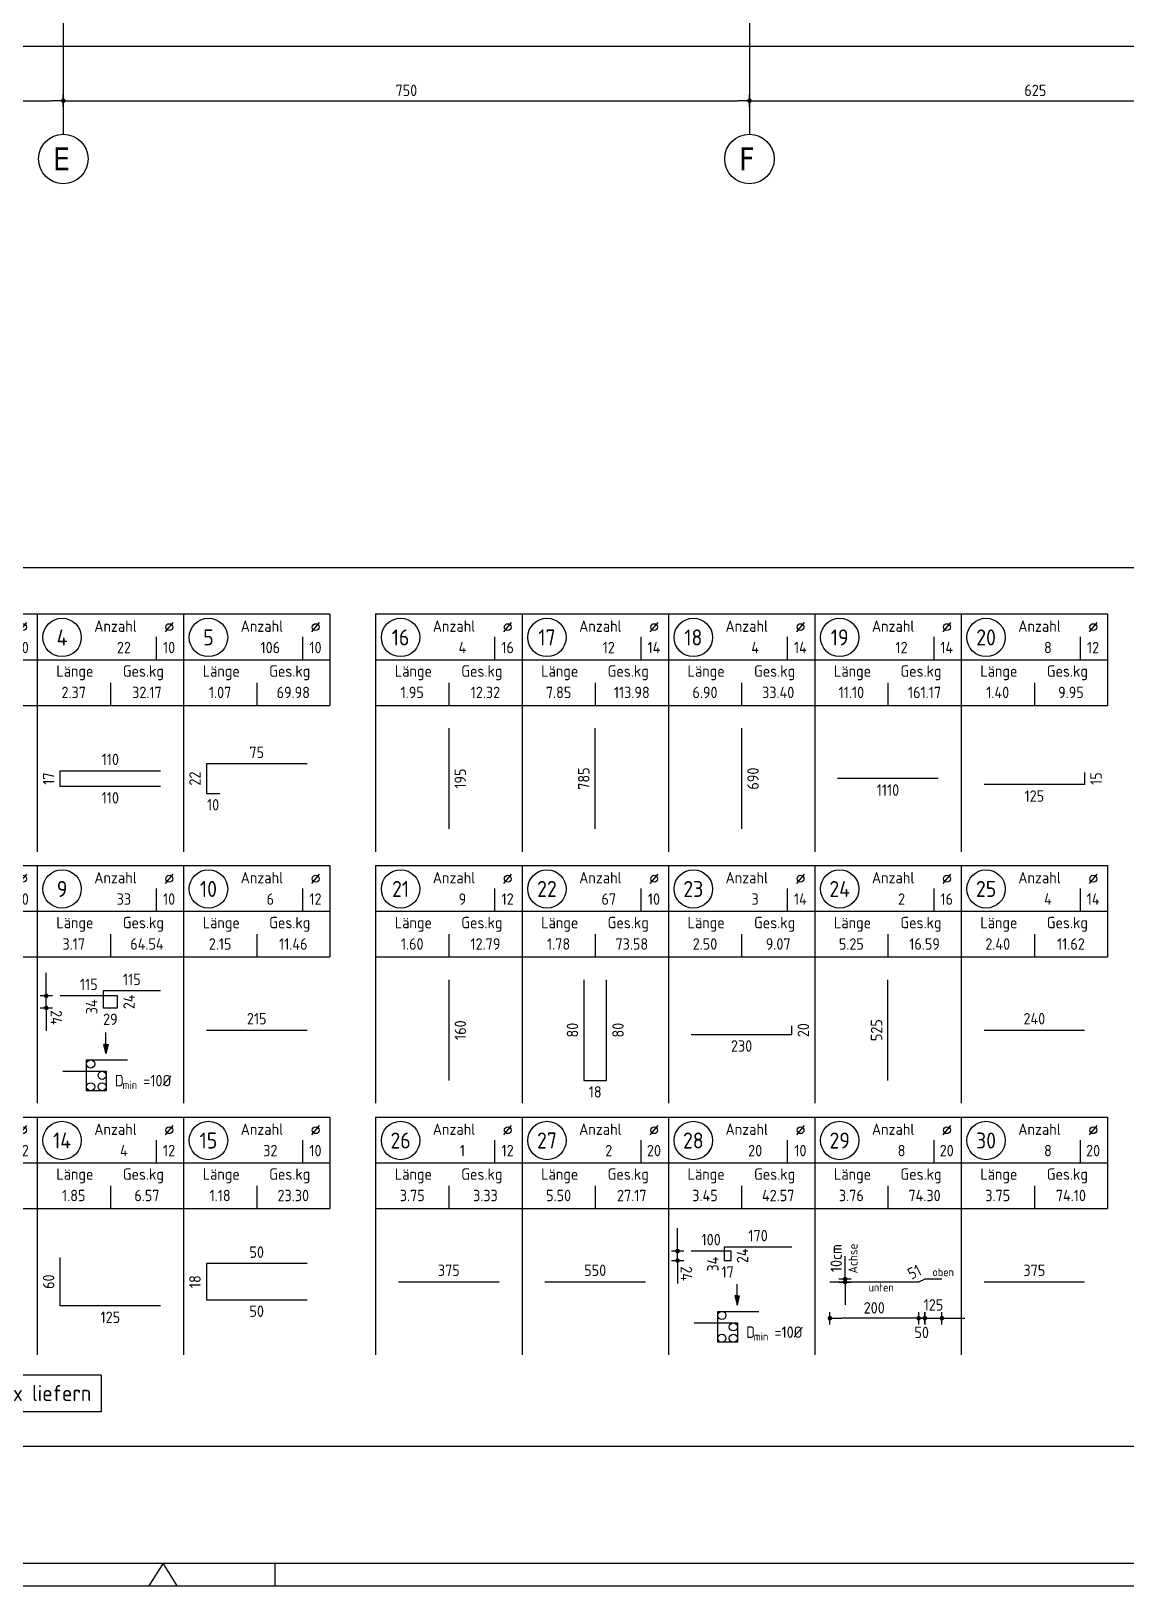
# Model space of a CAD drawing. Extents: x -5.2 to 88.6, y -7.1 to 49.1.
# Drawn here: x 34.27 to 46.24, y 0 to 17 of the extents above; entities that cross this region are included whole.
import ezdxf
from ezdxf.enums import TextEntityAlignment as Align

# ---------------------------------------------------------------- set-up
doc = ezdxf.new("R2010")
doc.units = 0
doc.header["$LTSCALE"] = 0.5
doc.linetypes.add('AUSGEZOGEN', pattern=[1000.01, 1000, 0.01])
doc.linetypes.add('DOT', pattern=[0.175, 0.05, -0.125])
for name, color, linetype in [('ACHSEN', 7, 'Continuous'), ('DETAIL', 7, 'Continuous'), ('MASSE', 7, 'Continuous'), ('RAHMEN', 7, 'Continuous'), ('RND', 7, 'Continuous'), ('RND_BILD', 7, 'Continuous'), ('SFP_Achsen', 7, 'Continuous'), ('TEXT', 7, 'Continuous')]:
    doc.layers.add(name, color=color, linetype=linetype)
doc.styles.add('helv', font='tahoma.ttf')
doc.styles.add('txt', font='isocp.shx')
doc.dimstyles.new('DOT_I', dxfattribs={"dimscale": 0.5, "dimtxt": 0.25, "dimasz": 0.25, "dimexe": 0.1, "dimexo": 0.3, "dimgap": 0.1, "dimtad": 1, "dimdec": 3, "dimzin": 3, "dimtxsty": 'txt', "dimblk": 'DOT', "dimblk1": 'DOT', "dimblk2": 'DOT', "dimsah": 1, "dimcen": 0.1, "dimse1": 1, "dimse2": 1, "dimazin": 0, "dimtfac": 1, "dimtdec": 4, "dimtix": 1, "dimtmove": 2, "dimatfit": 3, "dimfxl": 0, "dimtvp": 1, "dimtolj": 1, "dimtzin": 0, "dimarcsym": 0})

# ---------------------------------------------------------------- blocks, each defined once
blk = doc.blocks.new('DOT')
at = {"layer": 'MASSE', "color": 7, "linetype": 'Continuous'}
for p, q in [((0, 0), (-1, 0)), ((0, 0.54), (0, -0.54))]:
    blk.add_line(p, q, dxfattribs=at)
at = {"layer": 'MASSE', "color": 7, "linetype": 'Continuous', "const_width": 0.2}
blk.add_lwpolyline([(-0.1, 0, 1), (0.1, 0, 1)], format="xyb", close=True, dxfattribs=at)
blk = doc.blocks.new('*D39')
at = {"layer": 'Defpoints', "color": 0, "linetype": 'AUSGEZOGEN', "transparency": 16777216}
for p in [(27.123, 16.237), (34.623, 16.237), (34.623, 16.237)]:
    blk.add_point(p, dxfattribs=at)
at = {"layer": 'MASSE', "color": 0, "linetype": 'AUSGEZOGEN', "lineweight": -2, "transparency": 16777216}
blk.add_line((27.248, 16.237), (34.498, 16.237), dxfattribs=at)
at = {"layer": 'MASSE', "color": 0, "linetype": 'AUSGEZOGEN', "lineweight": -2, "transparency": 16777216, "xscale": 0.125, "yscale": 0.125, "zscale": 0.125, "rotation": 180}
blk.add_blockref('DOT', (27.123, 16.237), dxfattribs=at)
at = {"layer": 'MASSE', "color": 0, "linetype": 'AUSGEZOGEN', "lineweight": -2, "transparency": 16777216, "xscale": 0.125, "yscale": 0.125, "zscale": 0.125}
blk.add_blockref('DOT', (34.623, 16.237), dxfattribs=at)
at = {"layer": 'MASSE', "color": 0, "linetype": 'AUSGEZOGEN', "transparency": 16777216, "insert": (30.873, 16.35), "char_height": 0.125, "attachment_point": 5, "style": 'txt'}
blk.add_mtext('\\A1;750', dxfattribs=at)
blk = doc.blocks.new('*D40')
at = {"layer": 'Defpoints', "color": 0, "linetype": 'AUSGEZOGEN', "transparency": 16777216}
for p in [(34.623, 16.237), (42.123, 16.237), (42.123, 16.237)]:
    blk.add_point(p, dxfattribs=at)
at = {"layer": 'MASSE', "color": 0, "linetype": 'AUSGEZOGEN', "lineweight": -2, "transparency": 16777216}
blk.add_line((34.748, 16.237), (41.998, 16.237), dxfattribs=at)
at = {"layer": 'MASSE', "color": 0, "linetype": 'AUSGEZOGEN', "lineweight": -2, "transparency": 16777216, "xscale": 0.125, "yscale": 0.125, "zscale": 0.125, "rotation": 180}
blk.add_blockref('DOT', (34.623, 16.237), dxfattribs=at)
at = {"layer": 'MASSE', "color": 0, "linetype": 'AUSGEZOGEN', "lineweight": -2, "transparency": 16777216, "xscale": 0.125, "yscale": 0.125, "zscale": 0.125}
blk.add_blockref('DOT', (42.123, 16.237), dxfattribs=at)
at = {"layer": 'MASSE', "color": 0, "linetype": 'AUSGEZOGEN', "transparency": 16777216, "insert": (38.373, 16.35), "char_height": 0.125, "attachment_point": 5, "style": 'txt'}
blk.add_mtext('\\A1;750', dxfattribs=at)
blk = doc.blocks.new('*D41')
at = {"layer": 'Defpoints', "color": 0, "linetype": 'AUSGEZOGEN', "transparency": 16777216}
for p in [(42.123, 16.237), (48.373, 16.237), (48.373, 16.237)]:
    blk.add_point(p, dxfattribs=at)
at = {"layer": 'MASSE', "color": 0, "linetype": 'AUSGEZOGEN', "lineweight": -2, "transparency": 16777216}
blk.add_line((42.248, 16.237), (48.248, 16.237), dxfattribs=at)
at = {"layer": 'MASSE', "color": 0, "linetype": 'AUSGEZOGEN', "lineweight": -2, "transparency": 16777216, "xscale": 0.125, "yscale": 0.125, "zscale": 0.125, "rotation": 180}
blk.add_blockref('DOT', (42.123, 16.237), dxfattribs=at)
at = {"layer": 'MASSE', "color": 0, "linetype": 'AUSGEZOGEN', "lineweight": -2, "transparency": 16777216, "xscale": 0.125, "yscale": 0.125, "zscale": 0.125}
blk.add_blockref('DOT', (48.373, 16.237), dxfattribs=at)
at = {"layer": 'MASSE', "color": 0, "linetype": 'AUSGEZOGEN', "transparency": 16777216, "insert": (45.248, 16.35), "char_height": 0.125, "attachment_point": 5, "style": 'txt'}
blk.add_mtext('\\A1;625', dxfattribs=at)
blk = doc.blocks.new('DINA0')
at = {"color": 7, "linetype": 'Continuous'}
for p, q in [((59.45, 0.5), (59.14, 0)), ((59.76, 0), (59.45, 0.5))]:
    blk.add_line(p, q, dxfattribs=at)
at = {"layer": 'RAHMEN', "color": 5}
blk.add_line((2, 0.5), (118.4, 0.5), dxfattribs=at)
at = {"layer": 'RAHMEN', "color": 7}
blk.add_line((61.9, 0), (61.9, 0.5), dxfattribs=at)
at = {"layer": 'RAHMEN'}
blk.add_line((0, 0), (118.9, 0), dxfattribs=at)
blk = doc.blocks.new('*D54')
at = {"layer": 'Defpoints', "color": 0, "linetype": 'AUSGEZOGEN', "transparency": 16777216}
for p in [(34.437, 6.451), (34.437, 6.451), (34.587, 6.319)]:
    blk.add_point(p, dxfattribs=at)
at = {"layer": 'RND_BILD', "color": 0, "linetype": 'AUSGEZOGEN', "lineweight": -2, "transparency": 16777216}
for p, q in [((34.437, 6.576), (34.437, 6.701)), ((34.437, 6.319), (34.437, 6.451)), ((34.437, 6.194), (34.437, 6.069))]:
    blk.add_line(p, q, dxfattribs=at)
at = {"layer": 'RND_BILD', "color": 0, "linetype": 'AUSGEZOGEN', "lineweight": -2, "transparency": 16777216, "xscale": 0.125, "yscale": 0.125, "zscale": 0.125}
for p, rotation in [((34.437, 6.451), 270.0000055827326), ((34.437, 6.319), 90.0000055827326)]:
    blk.add_blockref('DOT', p, dxfattribs=dict(at, rotation=rotation))
at = {"layer": 'RND_BILD', "color": 0, "linetype": 'AUSGEZOGEN', "transparency": 16777216, "insert": (34.546, 6.214), "char_height": 0.125, "attachment_point": 5, "rotation": 270, "style": 'txt'}
blk.add_mtext('\\A1;24', dxfattribs=at)
blk = doc.blocks.new('*D56')
at = {"layer": 'Defpoints', "color": 0, "linetype": 'AUSGEZOGEN', "transparency": 16777216}
for p in [(41.337, 3.661), (41.337, 3.661), (41.487, 3.557)]:
    blk.add_point(p, dxfattribs=at)
at = {"layer": 'RND_BILD', "color": 0, "linetype": 'AUSGEZOGEN', "lineweight": -2, "transparency": 16777216}
for p, q in [((41.337, 3.786), (41.337, 3.911)), ((41.337, 3.557), (41.337, 3.661)), ((41.337, 3.432), (41.337, 3.307))]:
    blk.add_line(p, q, dxfattribs=at)
at = {"layer": 'RND_BILD', "color": 0, "linetype": 'AUSGEZOGEN', "lineweight": -2, "transparency": 16777216, "xscale": 0.125, "yscale": 0.125, "zscale": 0.125}
for p, rotation in [((41.337, 3.661), 270.0000055827327), ((41.337, 3.557), 90.00000558273265)]:
    blk.add_blockref('DOT', p, dxfattribs=dict(at, rotation=rotation))
at = {"layer": 'RND_BILD', "color": 0, "linetype": 'AUSGEZOGEN', "transparency": 16777216, "insert": (41.434, 3.414), "char_height": 0.125, "attachment_point": 5, "rotation": 270, "style": 'txt'}
blk.add_mtext('\\A1;24', dxfattribs=at)
blk = doc.blocks.new('Pfeillinie')
at = {"layer": 'TEXT', "linetype": 'Continuous'}
blk.add_hatch(color=7, dxfattribs=at).paths.add_polyline_path([(0, 0), (-0.8, 0.2), (-0.8, 0), (-0.8, -0.2)])
at = {"layer": 'TEXT', "color": 7, "linetype": 'Continuous'}
for p, q in [((-0.8, 0), (-0.8, 0.2)), ((-0.8, 0.2), (0, 0)), ((-0.8, 0), (-0.8, -0.2)), ((-0.8, -0.2), (0, 0))]:
    blk.add_line(p, q, dxfattribs=at)
blk = doc.blocks.new('RND_LIS2')
at = {"layer": 'RND', "color": 3, "linetype": 'Continuous'}
for p, q in [((0, 0), (0, -5.2)), ((0, 0), (3.2, 0)), ((3.2, 0), (3.2, -2)), ((2.6, -0.503), (2.6, -1)), ((0, -1), (3.2, -1)), ((1.6, -1.503), (1.6, -2)), ((0, -2), (3.2, -2))]:
    blk.add_line(p, q, dxfattribs=at)
at = {"layer": 'RND', "color": 7, "linetype": 'Continuous'}
blk.add_line((2.805, -0.39), (2.973, -0.186), dxfattribs=at)
at = {"layer": 'RND', "color": 1, "linetype": 'Continuous'}
blk.add_circle((0.545, -0.513), 0.42, dxfattribs=at)
at = {"layer": 'RND', "color": 7, "linetype": 'Continuous'}
blk.add_circle((2.889, -0.288), 0.075, dxfattribs=at)
at = {"layer": 'RND', "color": 7, "linetype": 'Continuous', "style": 'txt'}
for s, p in [('Anzahl', (1.249, -0.391)), ('Länge', (0.42, -1.373)), ('Ges.kg', (1.872, -1.373))]:
    blk.add_text(s, height=0.25, dxfattribs=at).set_placement(p)
at = {"layer": 'RND', "color": 1, "linetype": 'Continuous', "style": 'txt'}
blk.add_attdef('POS1', text='', height=0.35, dxfattribs=at).set_placement((0.545, -0.513), align=Align.MIDDLE)
at = {"layer": 'RND', "color": 7, "linetype": 'Continuous', "style": 'txt'}
for tag, p in [('STK1', (1.897, -0.859)), ('DS1', (2.885, -0.859)), ('LANG1', (0.8, -1.841)), ('GEW', (2.4, -1.841))]:
    blk.add_attdef(tag, text='', height=0.25, dxfattribs=at).set_placement(p, align=Align.CENTER)
blk = doc.blocks.new('*D82')
at = {"layer": 'Defpoints', "color": 0, "linetype": 'AUSGEZOGEN', "transparency": 16777216}
for p in [(43.169, 3.355), (43.169, 3.355), (43.169, 3.322)]:
    blk.add_point(p, dxfattribs=at)
at = {"layer": 'RND_BILD', "color": 0, "linetype": 'AUSGEZOGEN', "lineweight": -2, "transparency": 16777216}
for p, q in [((43.169, 3.48), (43.169, 3.605)), ((43.169, 3.322), (43.169, 3.355)), ((43.169, 3.197), (43.169, 3.072))]:
    blk.add_line(p, q, dxfattribs=at)
at = {"layer": 'RND_BILD', "color": 0, "linetype": 'AUSGEZOGEN', "lineweight": -2, "transparency": 16777216, "xscale": 0.125, "yscale": 0.125, "zscale": 0.125}
for p, rotation in [((43.169, 3.355), 270), ((43.169, 3.322), 90)]:
    blk.add_blockref('DOT', p, dxfattribs=dict(at, rotation=rotation))
at = {"layer": 'RND_BILD', "color": 0, "linetype": 'AUSGEZOGEN', "transparency": 16777216, "insert": (43.071, 3.583), "char_height": 0.125, "attachment_point": 5, "rotation": 90, "style": 'txt'}
blk.add_mtext('\\A1;10cm', dxfattribs=at)
blk = doc.blocks.new('*D79')
at = {"layer": 'Defpoints', "color": 0, "linetype": 'AUSGEZOGEN', "transparency": 16777216}
for p in [(43.003, 2.927), (43.003, 2.927), (43.972, 2.927)]:
    blk.add_point(p, dxfattribs=at)
at = {"layer": 'MASSE', "color": 0, "linetype": 'AUSGEZOGEN', "lineweight": -2, "transparency": 16777216}
blk.add_line((43.847, 2.927), (43.128, 2.927), dxfattribs=at)
at = {"layer": 'MASSE', "color": 0, "linetype": 'AUSGEZOGEN', "lineweight": -2, "transparency": 16777216, "xscale": 0.125, "yscale": 0.125, "zscale": 0.125, "rotation": 180}
blk.add_blockref('DOT', (43.003, 2.927), dxfattribs=at)
at = {"layer": 'MASSE', "color": 0, "linetype": 'AUSGEZOGEN', "lineweight": -2, "transparency": 16777216, "xscale": 0.125, "yscale": 0.125, "zscale": 0.125}
blk.add_blockref('DOT', (43.972, 2.927), dxfattribs=at)
at = {"layer": 'MASSE', "color": 0, "linetype": 'AUSGEZOGEN', "transparency": 16777216, "insert": (43.487, 3.04), "char_height": 0.125, "attachment_point": 5, "style": 'txt'}
blk.add_mtext('\\A1;200', dxfattribs=at)
blk = doc.blocks.new('*D80')
at = {"layer": 'Defpoints', "color": 0, "linetype": 'AUSGEZOGEN', "transparency": 16777216}
for p in [(43.972, 2.927), (44.041, 2.927), (44.041, 2.927)]:
    blk.add_point(p, dxfattribs=at)
at = {"layer": 'MASSE', "color": 0, "linetype": 'AUSGEZOGEN', "lineweight": -2, "transparency": 16777216}
for p, q in [((43.847, 2.927), (43.722, 2.927)), ((43.972, 2.927), (44.041, 2.927)), ((44.166, 2.927), (44.291, 2.927))]:
    blk.add_line(p, q, dxfattribs=at)
at = {"layer": 'MASSE', "color": 0, "linetype": 'AUSGEZOGEN', "lineweight": -2, "transparency": 16777216, "xscale": 0.125, "yscale": 0.125, "zscale": 0.125}
blk.add_blockref('DOT', (43.972, 2.927), dxfattribs=at)
at = {"layer": 'MASSE', "color": 0, "linetype": 'AUSGEZOGEN', "lineweight": -2, "transparency": 16777216, "xscale": 0.125, "yscale": 0.125, "zscale": 0.125, "rotation": 180}
blk.add_blockref('DOT', (44.041, 2.927), dxfattribs=at)
at = {"layer": 'MASSE', "color": 0, "linetype": 'AUSGEZOGEN', "transparency": 16777216, "insert": (44.006, 2.771), "char_height": 0.125, "attachment_point": 5, "style": 'txt'}
blk.add_mtext('\\A1;50', dxfattribs=at)
blk = doc.blocks.new('*D81')
at = {"layer": 'Defpoints', "color": 0, "linetype": 'AUSGEZOGEN', "transparency": 16777216}
for p in [(44.041, 2.927), (44.227, 2.927), (44.227, 2.927)]:
    blk.add_point(p, dxfattribs=at)
at = {"layer": 'MASSE', "color": 0, "linetype": 'AUSGEZOGEN', "lineweight": -2, "transparency": 16777216}
for p, q in [((43.916, 2.927), (43.791, 2.927)), ((44.041, 2.927), (44.227, 2.927)), ((44.352, 2.927), (44.477, 2.927))]:
    blk.add_line(p, q, dxfattribs=at)
at = {"layer": 'MASSE', "color": 0, "linetype": 'AUSGEZOGEN', "lineweight": -2, "transparency": 16777216, "xscale": 0.125, "yscale": 0.125, "zscale": 0.125}
blk.add_blockref('DOT', (44.041, 2.927), dxfattribs=at)
at = {"layer": 'MASSE', "color": 0, "linetype": 'AUSGEZOGEN', "lineweight": -2, "transparency": 16777216, "xscale": 0.125, "yscale": 0.125, "zscale": 0.125, "rotation": 180}
blk.add_blockref('DOT', (44.227, 2.927), dxfattribs=at)
at = {"layer": 'MASSE', "color": 0, "linetype": 'AUSGEZOGEN', "transparency": 16777216, "insert": (44.134, 3.072), "char_height": 0.125, "attachment_point": 5, "style": 'txt'}
blk.add_mtext('\\A1;125', dxfattribs=at)
blk = doc.blocks.new('RND_SUM')
at = {"layer": 'RND', "color": 5, "linetype": 'Continuous'}
for p, q in [((0, 0), (0, 0.8)), ((11, 0.8), (0, 0.8)), ((11, 0.8), (11, 0)), ((11, 0), (0, 0))]:
    blk.add_line(p, q, dxfattribs=at)
at = {"layer": 'RND', "color": 1, "linetype": 'Continuous', "style": 'txt'}
for s, p in [('Rundstahl', (0.292, 0.235)), ('kg', (6.483, 0.235))]:
    blk.add_text(s, height=0.35, dxfattribs=at).set_placement(p)
blk.add_text('x liefern', height=0.35, dxfattribs=at).set_placement((10.784, 0.235), align=Align.RIGHT)
for tag, p in [('RND-S', (6.203, 0.235)), ('RND-Z', (8.59, 0.235))]:
    blk.add_attdef(tag, text='', height=0.35, dxfattribs=at).set_placement(p, align=Align.RIGHT)

msp = doc.modelspace()

# ---------------------------------------------------------------- linework, layer by layer
at = {"layer": 'ACHSEN', "color": 140, "linetype": 'AUSGEZOGEN'}
for p, q in [((34.6228, 17.679), (34.6228, 15.8709)), ((42.1228, 17.679), (42.1228, 15.8709))]:
    msp.add_line(p, q, dxfattribs=at)
at = {"layer": 'DETAIL', "color": 102, "linetype": 'AUSGEZOGEN'}
for centre in [(34.9219, 5.7061), (35.0467, 5.5815), (34.9219, 5.4572), (35.0467, 5.4572), (41.8219, 2.9561), (41.8219, 2.7072), (41.9467, 2.8315), (41.9467, 2.7072)]:
    msp.add_circle(centre, 0.0442, dxfattribs=at)
at = {"layer": 'RND', "color": 7, "linetype": 'AUSGEZOGEN'}
msp.add_line((25.0271, 16.8333), (48.1608, 16.8333), dxfattribs=at)
at = {"layer": 'RND', "color": 1, "linetype": 'AUSGEZOGEN'}
msp.add_lwpolyline([(29.1326, 11.1336), (54.759, 11.1336), (54.759, 1.5223), (29.1326, 1.5223)], close=True, dxfattribs=at)
at = {"layer": 'RND', "color": 102, "linetype": 'AUSGEZOGEN'}
for points in [[(35.087, 5.8207), (35.087, 6.0488)], [(41.987, 3.0707), (41.987, 3.2988)]]:
    msp.add_lwpolyline(points, dxfattribs=at)
at = {"layer": 'RND_BILD', "color": 1, "linetype": 'AUSGEZOGEN'}
for points in [[(38.8371, 9.376), (38.8371, 8.276)], [(40.4371, 8.276), (40.4371, 9.376)], [(42.0371, 9.376), (42.0371, 8.276)], [(35.6871, 8.741), (34.5871, 8.741), (34.5871, 8.911), (35.6871, 8.911)], [(37.2871, 8.9874), (36.1871, 8.9874), (36.1871, 8.6647), (36.3337, 8.6647)], [(45.7871, 8.892), (45.7871, 8.76), (44.6871, 8.76)], [(44.1871, 8.826), (43.0871, 8.826)], [(35.6871, 6.5054), (35.0577, 6.5054), (35.0577, 6.3194), (35.2164, 6.3194), (35.2164, 6.4507), (34.5871, 6.4507)], [(38.8371, 6.626), (38.8371, 5.526)], [(40.3133, 6.626), (40.3133, 5.526), (40.5608, 5.526), (40.5608, 6.626)], [(43.6371, 5.526), (43.6371, 6.626)], [(41.4871, 6.0282), (42.5871, 6.0282), (42.5871, 6.1239)], [(36.1871, 6.076), (37.2871, 6.076)], [(44.6871, 6.076), (45.7871, 6.076)], [(35.6871, 3.062), (34.5871, 3.062), (34.5871, 3.59)], [(42.5871, 3.7044), (41.8479, 3.7044), (41.8479, 3.5566), (41.9218, 3.5566), (41.9218, 3.6609), (41.4871, 3.6609)], [(37.2871, 3.524), (36.1871, 3.524), (36.1871, 3.128), (37.2871, 3.128)], [(38.2871, 3.326), (39.3871, 3.326)], [(39.8871, 3.326), (40.9871, 3.326)], [(44.227, 3.355), (44.0408, 3.355), (43.9717, 3.3223), (43.0027, 3.3223)], [(44.6871, 3.326), (45.7871, 3.326)]]:
    msp.add_lwpolyline(points, dxfattribs=at)
at = {"layer": 'RND_BILD', "color": 7, "linetype": 'AUSGEZOGEN'}
for points in [[(34.6184, 5.6257), (35.0909, 5.6257), (35.0909, 5.413), (34.8777, 5.413), (34.8777, 5.7504), (35.3239, 5.7504)], [(41.5184, 2.8757), (41.9909, 2.8757), (41.9909, 2.663), (41.7777, 2.663), (41.7777, 3.0004), (42.2239, 3.0004)]]:
    msp.add_lwpolyline(points, dxfattribs=at)
at = {"layer": 'SFP_Achsen', "color": 7, "linetype": 'AUSGEZOGEN'}
for centre in [(34.6228, 15.6004), (42.1228, 15.6004)]:
    msp.add_circle(centre, 0.2705, dxfattribs=at)

# ---------------------------------------------------------------- block references
at = {"layer": 'RAHMEN', "color": 7, "linetype": 'AUSGEZOGEN', "xscale": 0.5, "yscale": 0.5, "zscale": 0.5}
msp.add_blockref('DINA0', (5.9889, 0), dxfattribs=at)
at = {"layer": 'RND', "color": 102, "linetype": 'AUSGEZOGEN', "xscale": 0.125, "yscale": 0.125, "zscale": 0.125, "rotation": 270}
for p in [(35.087, 5.8207), (41.987, 3.0707)]:
    msp.add_blockref('Pfeillinie', p, dxfattribs=at)
at = {"layer": 'RND_BILD', "color": 7, "linetype": 'AUSGEZOGEN', "xscale": 0.5, "yscale": 0.5, "zscale": 0.5}
for name, p, values in [('RND_LIS2', (32.7371, 10.626), {'POS1': '3', 'STK1': '4', 'DS1': '10', 'LANG1': '2.38', 'GEW': '5.87'}), ('RND_LIS2', (34.3371, 10.626), {'POS1': '4', 'STK1': '22', 'DS1': '10', 'LANG1': '2.37', 'GEW': '32.17'}), ('RND_LIS2', (35.9371, 10.626), {'POS1': '5', 'STK1': '106', 'DS1': '10', 'LANG1': '1.07', 'GEW': '69.98'}), ('RND_LIS2', (38.0371, 10.626), {'POS1': '16', 'STK1': '4', 'DS1': '16', 'LANG1': '1.95', 'GEW': '12.32'}), ('RND_LIS2', (39.6371, 10.626), {'POS1': '17', 'STK1': '12', 'DS1': '14', 'LANG1': '7.85', 'GEW': '113.98'}), ('RND_LIS2', (41.2371, 10.626), {'POS1': '18', 'STK1': '4', 'DS1': '14', 'LANG1': '6.90', 'GEW': '33.40'}), ('RND_LIS2', (42.8371, 10.626), {'POS1': '19', 'STK1': '12', 'DS1': '14', 'LANG1': '11.10', 'GEW': '161.17'}), ('RND_LIS2', (44.4371, 10.626), {'POS1': '20', 'STK1': '8', 'DS1': '12', 'LANG1': '1.40', 'GEW': '9.95'}), ('RND_LIS2', (32.7371, 7.876), {'POS1': '8', 'STK1': '137', 'DS1': '10', 'LANG1': '2.73', 'GEW': '230.76'}), ('RND_LIS2', (34.3371, 7.876), {'POS1': '9', 'STK1': '33', 'DS1': '10', 'LANG1': '3.17', 'GEW': '64.54'}), ('RND_LIS2', (35.9371, 7.876), {'POS1': '10', 'STK1': '6', 'DS1': '12', 'LANG1': '2.15', 'GEW': '11.46'}), ('RND_LIS2', (39.6371, 7.876), {'POS1': '22', 'STK1': '67', 'DS1': '10', 'LANG1': '1.78', 'GEW': '73.58'}), ('RND_LIS2', (41.2371, 7.876), {'POS1': '23', 'STK1': '3', 'DS1': '14', 'LANG1': '2.50', 'GEW': '9.07'}), ('RND_LIS2', (42.8371, 7.876), {'POS1': '24', 'STK1': '2', 'DS1': '16', 'LANG1': '5.25', 'GEW': '16.59'}), ('RND_LIS2', (44.4371, 7.876), {'POS1': '25', 'STK1': '4', 'DS1': '14', 'LANG1': '2.40', 'GEW': '11.62'}), ('RND_LIS2', (32.7371, 5.126), {'POS1': '13', 'STK1': '2', 'DS1': '12', 'LANG1': '2.55', 'GEW': '4.53'}), ('RND_LIS2', (34.3371, 5.126), {'POS1': '14', 'STK1': '4', 'DS1': '12', 'LANG1': '1.85', 'GEW': '6.57'}), ('RND_LIS2', (35.9371, 5.126), {'POS1': '15', 'STK1': '32', 'DS1': '10', 'LANG1': '1.18', 'GEW': '23.30'}), ('RND_LIS2', (38.0371, 5.126), {'POS1': '26', 'STK1': '1', 'DS1': '12', 'LANG1': '3.75', 'GEW': '3.33'}), ('RND_LIS2', (39.6371, 5.126), {'POS1': '27', 'STK1': '2', 'DS1': '20', 'LANG1': '5.50', 'GEW': '27.17'}), ('RND_LIS2', (41.2371, 5.126), {'POS1': '28', 'STK1': '20', 'DS1': '10', 'LANG1': '3.45', 'GEW': '42.57'}), ('RND_LIS2', (42.8371, 5.126), {'POS1': '29', 'STK1': '8', 'DS1': '20', 'LANG1': '3.76', 'GEW': '74.30'}), ('RND_LIS2', (44.4371, 5.126), {'POS1': '30', 'STK1': '8', 'DS1': '20', 'LANG1': '3.75', 'GEW': '74.10'}), ('RND_SUM', (29.5371, 1.9033), {'RND-S': '2800.18', 'RND-Z': '1'})]:
    msp.add_blockref(name, p, dxfattribs=at).add_auto_attribs(values)
at = {"layer": 'RND_BILD', "color": 6, "linetype": 'AUSGEZOGEN', "xscale": 0.5, "yscale": 0.5, "zscale": 0.5}
msp.add_blockref('RND_LIS2', (38.0371, 7.876), dxfattribs=at).add_auto_attribs({'POS1': '21', 'STK1': '9', 'DS1': '12', 'LANG1': '1.60', 'GEW': '12.79'})

# ---------------------------------------------------------------- texts
at = {"layer": 'RND_BILD', "color": 7, "linetype": 'AUSGEZOGEN', "style": 'txt'}
for s, p in [('110', (35.1371, 9.036)), ('75', (36.7371, 9.1124)), ('110', (35.1371, 8.616)), ('1110', (43.6371, 8.701)), ('125', (45.2371, 8.635)), ('29', (35.1371, 6.1944)), ('215', (36.7371, 6.201)), ('240', (45.2371, 6.201)), ('230', (42.0371, 5.9032)), ('18', (40.4371, 5.401)), ('50', (36.7371, 3.649)), ('375', (38.8371, 3.451)), ('550', (40.4371, 3.451)), ('17', (41.8849, 3.4316)), ('375', (45.2371, 3.451)), ('50', (36.7371, 3.003)), ('125', (35.1371, 2.937))]:
    msp.add_text(s, height=0.125, dxfattribs=at).set_placement(p, align=Align.MIDDLE)
for s, rotation, p in [('17', 90, (34.4621, 8.826)), ('22', 90, (36.0621, 8.826)), ('195', 90, (38.9621, 8.826)), ('785', 90, (40.3121, 8.826)), ('690', 90, (42.1621, 8.826)), ('15', 90, (45.9121, 8.826)), ('10', 360, (36.2604, 8.5397)), ('115', 0.00001, (34.9017, 6.5757)), ('115', 360, (35.3724, 6.6304)), ('24', 90, (35.3414, 6.385)), ('34', 90, (34.9327, 6.3313)), ('160', 90, (38.9621, 6.076)), ('80', 90, (40.1883, 6.076)), ('80', 90, (40.6858, 6.076)), ('20', 90, (42.7121, 6.076)), ('525', 90, (43.5121, 6.076)), ('100', 0.00001, (41.7045, 3.7859)), ('170', 360, (42.2175, 3.8294)), ('34', 90, (41.7229, 3.518)), ('24', 90, (42.0468, 3.6087)), ('51', 26.49247, (43.9259, 3.4326)), ('60', 90, (34.4621, 3.326)), ('18', 90, (36.0621, 3.326))]:
    msp.add_text(s, height=0.125, rotation=rotation, dxfattribs=at).set_placement(p, align=Align.MIDDLE)
at = {"layer": 'SFP_Achsen', "color": 6, "linetype": 'AUSGEZOGEN', "style": 'helv'}
for s, p in [('E', (34.5087, 15.476)), ('F', (42.0087, 15.476))]:
    msp.add_text(s, height=0.25, dxfattribs=at).set_placement(p)
at = {"layer": 'TEXT', "color": 7, "linetype": 'AUSGEZOGEN', "style": 'txt'}
for p in [(35.1862, 5.4619), (42.0862, 2.7119)]:
    msp.add_text('D   =10%%C', height=0.125, dxfattribs=at).set_placement(p)
at = {"layer": 'TEXT', "color": 102, "linetype": 'AUSGEZOGEN', "style": 'txt'}
for p in [(35.2696, 5.4322), (42.1696, 2.6822)]:
    msp.add_text('min', height=0.09, dxfattribs=at).set_placement(p)
at = {"layer": 'TEXT', "color": 7, "linetype": 'AUSGEZOGEN', "style": 'txt'}
msp.add_text('Achse', height=0.1, rotation=90, dxfattribs=at).set_placement((43.3049, 3.4163))
at = {"layer": 'TEXT', "color": 102, "linetype": 'DOT', "style": 'txt'}
for s, p in [('oben ', (44.1234, 3.3862)), ('unten', (43.4253, 3.219))]:
    msp.add_text(s, height=0.09, dxfattribs=at).set_placement(p)

# ---------------------------------------------------------------- dimensions: what is measured, and where the dimension line sits
at = {"layer": 'MASSE', "color": 7, "linetype": 'AUSGEZOGEN'}
for base, p1, p2, picture, middle in [((34.6228, 16.2372), (27.1228, 16.2372), (34.6228, 16.2372), '*D39', (30.8728, 16.3497)), ((42.1228, 16.2372), (34.6228, 16.2372), (42.1228, 16.2372), '*D40', (38.3728, 16.3497)), ((48.3728, 16.2372), (42.1228, 16.2372), (48.3728, 16.2372), '*D41', (45.2478, 16.3497))]:
    dim = msp.add_linear_dim(base=base, p1=p1, p2=p2, dimstyle='DOT_I', override={"dimdec": 0, "dimlfac": 100}, dxfattribs=at)
    dim.commit()
    dim.dimension.update_dxf_attribs({"geometry": picture, "text_midpoint": middle})
dim = msp.add_linear_dim(base=(43.0027, 2.9272), p1=(43.9717, 2.9272), p2=(43.0027, 2.9272), text='200', dimstyle='DOT_I', override={"dimdec": 1, "dimlfac": 100}, dxfattribs=at)
dim.commit()
dim.dimension.update_dxf_attribs({"geometry": '*D79', "text_midpoint": (43.4872, 3.0397)})
for base, p1, p2, text, picture, middle in [((44.227, 2.9272), (44.0408, 2.9272), (44.227, 2.9272), '125', '*D81', (44.1339, 3.0722)), ((44.0408, 2.9272), (43.9717, 2.9272), (44.0408, 2.9272), '50', '*D80', (44.0063, 2.7708))]:
    dim = msp.add_linear_dim(base=base, p1=p1, p2=p2, text=text, dimstyle='DOT_I', override={"dimdec": 1, "dimlfac": 100}, dxfattribs=at)
    dim.commit()
    dim.dimension.update_dxf_attribs({"geometry": picture, "text_midpoint": middle, "dimtype": 160})
at = {"layer": 'RND_BILD', "color": 7, "linetype": 'AUSGEZOGEN'}
for base, p1, p2, angle, text, override, picture, middle in [((34.4371, 6.4507), (34.5871, 6.3194), (34.4371, 6.4507), 270.00001, '24', {"dimdec": 0, "dimlfac": 100}, '*D54', (34.5464, 6.2139)), ((41.3371, 3.6609), (41.4871, 3.5566), (41.3371, 3.6609), 270.00001, '24', {"dimdec": 0, "dimlfac": 100}, '*D56', (41.4342, 3.4143)), ((43.1689, 3.355), (43.1689, 3.3223), (43.1689, 3.355), 90, '10cm', {"dimdec": 0, "dimlfac": 100, "dimrnd": 0.0005}, '*D82', (43.0706, 3.5829))]:
    dim = msp.add_linear_dim(base=base, p1=p1, p2=p2, angle=angle, text=text, dimstyle='DOT_I', override=override, dxfattribs=at)
    dim.commit()
    dim.dimension.update_dxf_attribs({"geometry": picture, "text_midpoint": middle, "dimtype": 160})

doc.saveas('drawing.dxf')
